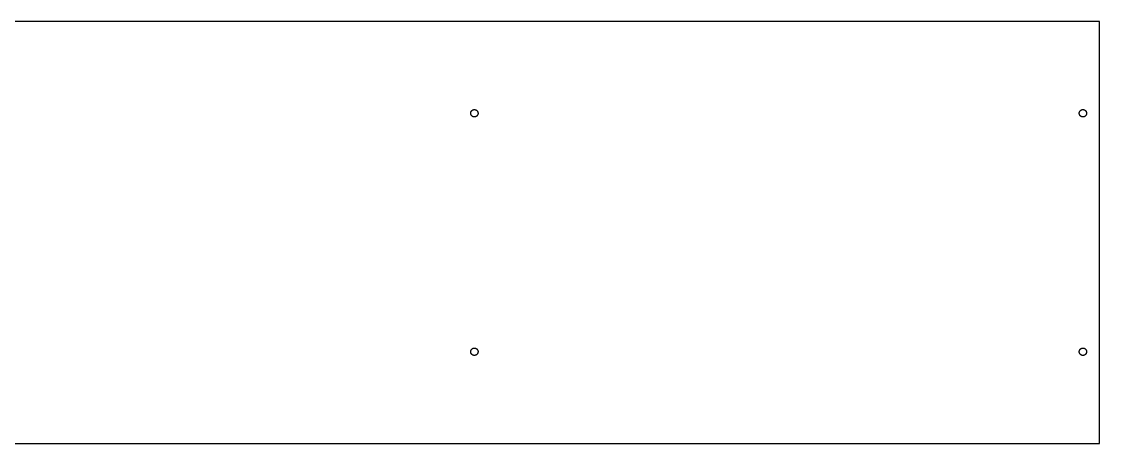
# Model space of a CAD drawing. Header units: metres. Extents: x 0 to 2300, y 0 to 230.
# Drawn here: x 1713 to 2300, y 0 to 230 of the extents above; entities that cross this region are included whole.
import ezdxf

# ---------------------------------------------------------------- set-up
doc = ezdxf.new("R2010")
doc.units = ezdxf.units.M

msp = doc.modelspace()

# ---------------------------------------------------------------- linework, layer by layer
for p, q in [((2300, 230), (0, 230)), ((2300, 0), (2300, 230)), ((1959.05, 181.902), (1959.17, 181.937)), ((1959.17, 181.937), (1959.29, 181.965)), ((1959.29, 181.965), (1959.42, 181.984)), ((1959.42, 181.984), (1959.54, 181.996)), ((1959.54, 181.996), (1959.67, 182)), ((1959.67, 182), (1959.79, 181.996)), ((1959.79, 181.996), (1959.92, 181.984)), ((1959.92, 181.984), (1960.04, 181.965)), ((1960.04, 181.965), (1960.16, 181.937)), ((1960.16, 181.937), (1960.28, 181.902)), ((2290.38, 181.902), (2290.5, 181.937)), ((2290.5, 181.937), (2290.63, 181.965)), ((2290.63, 181.965), (2290.75, 181.984)), ((2290.75, 181.984), (2290.87, 181.996)), ((2290.87, 181.996), (2291, 182)), ((2291, 182), (2291.13, 181.996)), ((2291.13, 181.996), (2291.25, 181.984)), ((2291.25, 181.984), (2291.37, 181.965)), ((2291.37, 181.965), (2291.5, 181.937)), ((2291.5, 181.937), (2291.62, 181.902)), ((1957.67, 180.126), (1957.68, 180.251)), ((1957.67, 180), (1957.67, 180.126)), ((1957.67, 179.874), (1957.67, 180)), ((1957.68, 179.749), (1957.67, 179.874)), ((1957.68, 180.251), (1957.7, 180.375)), ((1957.7, 179.625), (1957.68, 179.749)), ((1957.7, 180.375), (1957.73, 180.497)), ((1957.73, 179.503), (1957.7, 179.625)), ((1957.73, 180.497), (1957.76, 180.618)), ((1957.76, 179.382), (1957.73, 179.503)), ((1957.76, 180.618), (1957.81, 180.736)), ((1957.81, 179.264), (1957.76, 179.382)), ((1957.81, 180.736), (1957.86, 180.852)), ((1957.86, 179.148), (1957.81, 179.264)), ((1957.86, 180.852), (1957.91, 180.964)), ((1957.91, 179.036), (1957.86, 179.148)), ((1957.91, 180.964), (1957.98, 181.072)), ((1957.98, 178.928), (1957.91, 179.036)), ((1957.98, 181.072), (1958.05, 181.176)), ((1958.05, 178.824), (1957.98, 178.928)), ((1958.05, 181.176), (1958.13, 181.275)), ((1958.13, 178.725), (1958.05, 178.824)), ((1958.13, 181.275), (1958.21, 181.369)), ((1958.21, 178.631), (1958.13, 178.725)), ((1958.21, 181.369), (1958.3, 181.458)), ((1958.3, 178.542), (1958.21, 178.631)), ((1958.3, 181.458), (1958.39, 181.541)), ((1958.39, 178.459), (1958.3, 178.542)), ((1958.39, 181.541), (1958.49, 181.618)), ((1958.49, 178.382), (1958.39, 178.459)), ((1958.49, 181.618), (1958.6, 181.689)), ((1958.6, 178.311), (1958.49, 178.382)), ((1958.6, 181.689), (1958.7, 181.753)), ((1958.7, 178.247), (1958.6, 178.311)), ((1958.7, 181.753), (1958.82, 181.81)), ((1958.82, 178.19), (1958.7, 178.247)), ((1958.82, 181.81), (1958.93, 181.86)), ((1958.93, 178.14), (1958.82, 178.19)), ((1958.93, 181.86), (1959.05, 181.902)), ((1959.05, 178.098), (1958.93, 178.14)), ((1959.17, 178.063), (1959.05, 178.098)), ((1959.29, 178.035), (1959.17, 178.063)), ((1959.42, 178.016), (1959.29, 178.035)), ((1959.54, 178.004), (1959.42, 178.016)), ((1959.67, 178), (1959.54, 178.004)), ((1959.79, 178.004), (1959.67, 178)), ((1959.92, 178.016), (1959.79, 178.004)), ((1960.04, 178.035), (1959.92, 178.016)), ((1960.16, 178.063), (1960.04, 178.035)), ((1960.28, 178.098), (1960.16, 178.063)), ((1960.28, 181.902), (1960.4, 181.86)), ((1960.4, 178.14), (1960.28, 178.098)), ((1960.4, 181.86), (1960.52, 181.81)), ((1960.52, 178.19), (1960.4, 178.14)), ((1960.52, 181.81), (1960.63, 181.753)), ((1960.63, 178.247), (1960.52, 178.19)), ((1960.63, 181.753), (1960.74, 181.689)), ((1960.74, 178.311), (1960.63, 178.247)), ((1960.74, 181.689), (1960.84, 181.618)), ((1960.84, 178.382), (1960.74, 178.311)), ((1960.84, 181.618), (1960.94, 181.541)), ((1960.94, 178.459), (1960.84, 178.382)), ((1960.94, 181.541), (1961.04, 181.458)), ((1961.04, 178.542), (1960.94, 178.459)), ((1961.04, 181.458), (1961.12, 181.369)), ((1961.12, 178.631), (1961.04, 178.542)), ((1961.12, 181.369), (1961.21, 181.275)), ((1961.21, 178.725), (1961.12, 178.631)), ((1961.21, 181.275), (1961.28, 181.176)), ((1961.28, 178.824), (1961.21, 178.725)), ((1961.28, 181.176), (1961.36, 181.072)), ((1961.36, 178.928), (1961.28, 178.824)), ((1961.36, 181.072), (1961.42, 180.964)), ((1961.42, 179.036), (1961.36, 178.928)), ((1961.42, 180.964), (1961.48, 180.852)), ((1961.48, 179.148), (1961.42, 179.036)), ((1961.48, 180.852), (1961.53, 180.736)), ((1961.53, 179.264), (1961.48, 179.148)), ((1961.53, 180.736), (1961.57, 180.618)), ((1961.57, 179.382), (1961.53, 179.264)), ((1961.57, 180.618), (1961.6, 180.497)), ((1961.6, 179.503), (1961.57, 179.382)), ((1961.6, 180.497), (1961.63, 180.375)), ((1961.63, 179.625), (1961.6, 179.503)), ((1961.63, 180.375), (1961.65, 180.251)), ((1961.65, 179.749), (1961.63, 179.625)), ((1961.65, 180.251), (1961.66, 180.126)), ((1961.66, 179.874), (1961.65, 179.749)), ((1961.66, 180.126), (1961.67, 180)), ((1961.67, 180), (1961.66, 179.874)), ((2289, 180.126), (2289.02, 180.251)), ((2289, 180), (2289, 180.126)), ((2289, 179.874), (2289, 180)), ((2289.02, 179.749), (2289, 179.874)), ((2289.02, 180.251), (2289.04, 180.375)), ((2289.04, 179.625), (2289.02, 179.749)), ((2289.04, 180.375), (2289.06, 180.497)), ((2289.06, 179.503), (2289.04, 179.625)), ((2289.06, 180.497), (2289.1, 180.618)), ((2289.1, 179.382), (2289.06, 179.503)), ((2289.1, 180.618), (2289.14, 180.736)), ((2289.14, 179.264), (2289.1, 179.382)), ((2289.14, 180.736), (2289.19, 180.852)), ((2289.19, 179.148), (2289.14, 179.264)), ((2289.19, 180.852), (2289.25, 180.964)), ((2289.25, 179.036), (2289.19, 179.148)), ((2289.25, 180.964), (2289.31, 181.072)), ((2289.31, 178.928), (2289.25, 179.036)), ((2289.31, 181.072), (2289.38, 181.176)), ((2289.38, 178.824), (2289.31, 178.928)), ((2289.38, 181.176), (2289.46, 181.275)), ((2289.46, 178.725), (2289.38, 178.824)), ((2289.46, 181.275), (2289.54, 181.369)), ((2289.54, 178.631), (2289.46, 178.725)), ((2289.54, 181.369), (2289.63, 181.458)), ((2289.63, 178.542), (2289.54, 178.631)), ((2289.63, 181.458), (2289.73, 181.541)), ((2289.73, 178.459), (2289.63, 178.542)), ((2289.73, 181.541), (2289.82, 181.618)), ((2289.82, 178.382), (2289.73, 178.459)), ((2289.82, 181.618), (2289.93, 181.689)), ((2289.93, 178.311), (2289.82, 178.382)), ((2289.93, 181.689), (2290.04, 181.753)), ((2290.04, 178.247), (2289.93, 178.311)), ((2290.04, 181.753), (2290.15, 181.81)), ((2290.15, 178.19), (2290.04, 178.247)), ((2290.15, 181.81), (2290.26, 181.86)), ((2290.26, 178.14), (2290.15, 178.19)), ((2290.26, 181.86), (2290.38, 181.902)), ((2290.38, 178.098), (2290.26, 178.14)), ((2290.5, 178.063), (2290.38, 178.098)), ((2290.63, 178.035), (2290.5, 178.063)), ((2290.75, 178.016), (2290.63, 178.035)), ((2290.87, 178.004), (2290.75, 178.016)), ((2291, 178), (2290.87, 178.004)), ((2291.13, 178.004), (2291, 178)), ((2291.25, 178.016), (2291.13, 178.004)), ((2291.37, 178.035), (2291.25, 178.016)), ((2291.5, 178.063), (2291.37, 178.035)), ((2291.62, 178.098), (2291.5, 178.063)), ((2291.62, 181.902), (2291.74, 181.86)), ((2291.74, 178.14), (2291.62, 178.098)), ((2291.74, 181.86), (2291.85, 181.81)), ((2291.85, 178.19), (2291.74, 178.14)), ((2291.85, 181.81), (2291.96, 181.753)), ((2291.96, 178.247), (2291.85, 178.19)), ((2291.96, 181.753), (2292.07, 181.689)), ((2292.07, 178.311), (2291.96, 178.247)), ((2292.07, 181.689), (2292.18, 181.618)), ((2292.18, 178.382), (2292.07, 178.311)), ((2292.18, 181.618), (2292.27, 181.541)), ((2292.27, 178.459), (2292.18, 178.382)), ((2292.27, 181.541), (2292.37, 181.458)), ((2292.37, 178.542), (2292.27, 178.459)), ((2292.37, 181.458), (2292.46, 181.369)), ((2292.46, 178.631), (2292.37, 178.542)), ((2292.46, 181.369), (2292.54, 181.275)), ((2292.54, 178.725), (2292.46, 178.631)), ((2292.54, 181.275), (2292.62, 181.176)), ((2292.62, 178.824), (2292.54, 178.725)), ((2292.62, 181.176), (2292.69, 181.072)), ((2292.69, 178.928), (2292.62, 178.824)), ((2292.69, 181.072), (2292.75, 180.964)), ((2292.75, 179.036), (2292.69, 178.928)), ((2292.75, 180.964), (2292.81, 180.852)), ((2292.81, 179.148), (2292.75, 179.036)), ((2292.81, 180.852), (2292.86, 180.736)), ((2292.86, 179.264), (2292.81, 179.148)), ((2292.86, 180.736), (2292.9, 180.618)), ((2292.9, 179.382), (2292.86, 179.264)), ((2292.9, 180.618), (2292.94, 180.497)), ((2292.94, 179.503), (2292.9, 179.382)), ((2292.94, 180.497), (2292.96, 180.375)), ((2292.96, 179.625), (2292.94, 179.503)), ((2292.96, 180.375), (2292.98, 180.251)), ((2292.98, 179.749), (2292.96, 179.625)), ((2292.98, 180.251), (2293, 180.126)), ((2293, 179.874), (2292.98, 179.749)), ((2293, 180.126), (2293, 180)), ((2293, 180), (2293, 179.874)), ((1957.67, 50.1256), (1957.68, 50.2507)), ((1957.67, 50), (1957.67, 50.1256)), ((1957.67, 49.8744), (1957.67, 50)), ((1957.68, 49.7493), (1957.67, 49.8744)), ((1957.68, 50.2507), (1957.7, 50.3748)), ((1957.7, 49.6252), (1957.68, 49.7493)), ((1957.7, 50.3748), (1957.73, 50.4974)), ((1957.73, 49.5026), (1957.7, 49.6252)), ((1957.73, 50.4974), (1957.76, 50.618)), ((1957.76, 49.382), (1957.73, 49.5026)), ((1957.76, 50.618), (1957.81, 50.7362)), ((1957.81, 49.2638), (1957.76, 49.382)), ((1957.81, 50.7362), (1957.86, 50.8516)), ((1957.86, 49.1484), (1957.81, 49.2638)), ((1957.86, 50.8516), (1957.91, 50.9635)), ((1957.91, 49.0365), (1957.86, 49.1484)), ((1957.91, 50.9635), (1957.98, 51.0717)), ((1957.98, 48.9283), (1957.91, 49.0365)), ((1957.98, 51.0717), (1958.05, 51.1756)), ((1958.05, 48.8244), (1957.98, 48.9283)), ((1958.05, 51.1756), (1958.13, 51.2748)), ((1958.13, 48.7252), (1958.05, 48.8244)), ((1958.13, 51.2748), (1958.21, 51.3691)), ((1958.21, 48.6309), (1958.13, 48.7252)), ((1958.21, 51.3691), (1958.3, 51.4579)), ((1958.3, 48.5421), (1958.21, 48.6309)), ((1958.3, 51.4579), (1958.39, 51.541)), ((1958.39, 48.459), (1958.3, 48.5421)), ((1958.39, 51.541), (1958.49, 51.618)), ((1958.49, 48.382), (1958.39, 48.459)), ((1958.49, 51.618), (1958.6, 51.6887)), ((1958.6, 48.3113), (1958.49, 48.382)), ((1958.6, 51.6887), (1958.7, 51.7526)), ((1958.7, 48.2474), (1958.6, 48.3113)), ((1958.7, 51.7526), (1958.82, 51.8097)), ((1958.82, 48.1903), (1958.7, 48.2474)), ((1958.82, 51.8097), (1958.93, 51.8596)), ((1958.93, 48.1404), (1958.82, 48.1903)), ((1958.93, 51.8596), (1959.05, 51.9021)), ((1959.05, 48.0979), (1958.93, 48.1404)), ((1959.05, 51.9021), (1959.17, 51.9372)), ((1959.17, 48.0628), (1959.05, 48.0979)), ((1959.17, 51.9372), (1959.29, 51.9646)), ((1959.29, 48.0354), (1959.17, 48.0628)), ((1959.29, 51.9646), (1959.42, 51.9842)), ((1959.42, 48.0158), (1959.29, 48.0354)), ((1959.42, 51.9842), (1959.54, 51.9961)), ((1959.54, 48.0039), (1959.42, 48.0158)), ((1959.54, 51.9961), (1959.67, 52)), ((1959.67, 48), (1959.54, 48.0039)), ((1959.67, 52), (1959.79, 51.9961)), ((1959.79, 48.0039), (1959.67, 48)), ((1959.79, 51.9961), (1959.92, 51.9842)), ((1959.92, 48.0158), (1959.79, 48.0039)), ((1959.92, 51.9842), (1960.04, 51.9646)), ((1960.04, 48.0354), (1959.92, 48.0158)), ((1960.04, 51.9646), (1960.16, 51.9372)), ((1960.16, 48.0628), (1960.04, 48.0354)), ((1960.16, 51.9372), (1960.28, 51.9021)), ((1960.28, 48.0979), (1960.16, 48.0628)), ((1960.28, 51.9021), (1960.4, 51.8596)), ((1960.4, 48.1404), (1960.28, 48.0979)), ((1960.4, 51.8596), (1960.52, 51.8097)), ((1960.52, 48.1903), (1960.4, 48.1404)), ((1960.52, 51.8097), (1960.63, 51.7526)), ((1960.63, 48.2474), (1960.52, 48.1903)), ((1960.63, 51.7526), (1960.74, 51.6887)), ((1960.74, 48.3113), (1960.63, 48.2474)), ((1960.74, 51.6887), (1960.84, 51.618)), ((1960.84, 48.382), (1960.74, 48.3113)), ((1960.84, 51.618), (1960.94, 51.541)), ((1960.94, 48.459), (1960.84, 48.382)), ((1960.94, 51.541), (1961.04, 51.4579)), ((1961.04, 48.5421), (1960.94, 48.459)), ((1961.04, 51.4579), (1961.12, 51.3691)), ((1961.12, 48.6309), (1961.04, 48.5421)), ((1961.12, 51.3691), (1961.21, 51.2748)), ((1961.21, 48.7252), (1961.12, 48.6309)), ((1961.21, 51.2748), (1961.28, 51.1756)), ((1961.28, 48.8244), (1961.21, 48.7252)), ((1961.28, 51.1756), (1961.36, 51.0717)), ((1961.36, 48.9283), (1961.28, 48.8244)), ((1961.36, 51.0717), (1961.42, 50.9635)), ((1961.42, 49.0365), (1961.36, 48.9283)), ((1961.42, 50.9635), (1961.48, 50.8516)), ((1961.48, 49.1484), (1961.42, 49.0365)), ((1961.48, 50.8516), (1961.53, 50.7362)), ((1961.53, 49.2638), (1961.48, 49.1484)), ((1961.53, 50.7362), (1961.57, 50.618)), ((1961.57, 49.382), (1961.53, 49.2638)), ((1961.57, 50.618), (1961.6, 50.4974)), ((1961.6, 49.5026), (1961.57, 49.382)), ((1961.6, 50.4974), (1961.63, 50.3748)), ((1961.63, 49.6252), (1961.6, 49.5026)), ((1961.63, 50.3748), (1961.65, 50.2507)), ((1961.65, 49.7493), (1961.63, 49.6252)), ((1961.65, 50.2507), (1961.66, 50.1256)), ((1961.66, 49.8744), (1961.65, 49.7493)), ((1961.66, 50.1256), (1961.67, 50)), ((1961.67, 50), (1961.66, 49.8744)), ((2289, 50.1256), (2289.02, 50.2507)), ((2289, 50), (2289, 50.1256)), ((2289, 49.8744), (2289, 50)), ((2289.02, 49.7493), (2289, 49.8744)), ((2289.02, 50.2507), (2289.04, 50.3748)), ((2289.04, 49.6252), (2289.02, 49.7493)), ((2289.04, 50.3748), (2289.06, 50.4974)), ((2289.06, 49.5026), (2289.04, 49.6252)), ((2289.06, 50.4974), (2289.1, 50.618)), ((2289.1, 49.382), (2289.06, 49.5026)), ((2289.1, 50.618), (2289.14, 50.7362)), ((2289.14, 49.2638), (2289.1, 49.382)), ((2289.14, 50.7362), (2289.19, 50.8516)), ((2289.19, 49.1484), (2289.14, 49.2638)), ((2289.19, 50.8516), (2289.25, 50.9635)), ((2289.25, 49.0365), (2289.19, 49.1484)), ((2289.25, 50.9635), (2289.31, 51.0717)), ((2289.31, 48.9283), (2289.25, 49.0365)), ((2289.31, 51.0717), (2289.38, 51.1756)), ((2289.38, 48.8244), (2289.31, 48.9283)), ((2289.38, 51.1756), (2289.46, 51.2748)), ((2289.46, 48.7252), (2289.38, 48.8244)), ((2289.46, 51.2748), (2289.54, 51.3691)), ((2289.54, 48.6309), (2289.46, 48.7252)), ((2289.54, 51.3691), (2289.63, 51.4579)), ((2289.63, 48.5421), (2289.54, 48.6309)), ((2289.63, 51.4579), (2289.73, 51.541)), ((2289.73, 48.459), (2289.63, 48.5421)), ((2289.73, 51.541), (2289.82, 51.618)), ((2289.82, 48.382), (2289.73, 48.459)), ((2289.82, 51.618), (2289.93, 51.6887)), ((2289.93, 48.3113), (2289.82, 48.382)), ((2289.93, 51.6887), (2290.04, 51.7526)), ((2290.04, 48.2474), (2289.93, 48.3113)), ((2290.04, 51.7526), (2290.15, 51.8097)), ((2290.15, 48.1903), (2290.04, 48.2474)), ((2290.15, 51.8097), (2290.26, 51.8596)), ((2290.26, 48.1404), (2290.15, 48.1903)), ((2290.26, 51.8596), (2290.38, 51.9021)), ((2290.38, 48.0979), (2290.26, 48.1404)), ((2290.38, 51.9021), (2290.5, 51.9372)), ((2290.5, 48.0628), (2290.38, 48.0979)), ((2290.5, 51.9372), (2290.63, 51.9646)), ((2290.63, 48.0354), (2290.5, 48.0628)), ((2290.63, 51.9646), (2290.75, 51.9842)), ((2290.75, 48.0158), (2290.63, 48.0354)), ((2290.75, 51.9842), (2290.87, 51.9961)), ((2290.87, 48.0039), (2290.75, 48.0158)), ((2290.87, 51.9961), (2291, 52)), ((2291, 48), (2290.87, 48.0039)), ((2291, 52), (2291.13, 51.9961)), ((2291.13, 48.0039), (2291, 48)), ((2291.13, 51.9961), (2291.25, 51.9842)), ((2291.25, 48.0158), (2291.13, 48.0039)), ((2291.25, 51.9842), (2291.37, 51.9646)), ((2291.37, 48.0354), (2291.25, 48.0158)), ((2291.37, 51.9646), (2291.5, 51.9372)), ((2291.5, 48.0628), (2291.37, 48.0354)), ((2291.5, 51.9372), (2291.62, 51.9021)), ((2291.62, 48.0979), (2291.5, 48.0628)), ((2291.62, 51.9021), (2291.74, 51.8596)), ((2291.74, 48.1404), (2291.62, 48.0979)), ((2291.74, 51.8596), (2291.85, 51.8097)), ((2291.85, 48.1903), (2291.74, 48.1404)), ((2291.85, 51.8097), (2291.96, 51.7526)), ((2291.96, 48.2474), (2291.85, 48.1903)), ((2291.96, 51.7526), (2292.07, 51.6887)), ((2292.07, 48.3113), (2291.96, 48.2474)), ((2292.07, 51.6887), (2292.18, 51.618)), ((2292.18, 48.382), (2292.07, 48.3113)), ((2292.18, 51.618), (2292.27, 51.541)), ((2292.27, 48.459), (2292.18, 48.382)), ((2292.27, 51.541), (2292.37, 51.4579)), ((2292.37, 48.5421), (2292.27, 48.459)), ((2292.37, 51.4579), (2292.46, 51.3691)), ((2292.46, 48.6309), (2292.37, 48.5421)), ((2292.46, 51.3691), (2292.54, 51.2748)), ((2292.54, 48.7252), (2292.46, 48.6309)), ((2292.54, 51.2748), (2292.62, 51.1756)), ((2292.62, 48.8244), (2292.54, 48.7252)), ((2292.62, 51.1756), (2292.69, 51.0717)), ((2292.69, 48.9283), (2292.62, 48.8244)), ((2292.69, 51.0717), (2292.75, 50.9635)), ((2292.75, 49.0365), (2292.69, 48.9283)), ((2292.75, 50.9635), (2292.81, 50.8516)), ((2292.81, 49.1484), (2292.75, 49.0365)), ((2292.81, 50.8516), (2292.86, 50.7362)), ((2292.86, 49.2638), (2292.81, 49.1484)), ((2292.86, 50.7362), (2292.9, 50.618)), ((2292.9, 49.382), (2292.86, 49.2638)), ((2292.9, 50.618), (2292.94, 50.4974)), ((2292.94, 49.5026), (2292.9, 49.382)), ((2292.94, 50.4974), (2292.96, 50.3748)), ((2292.96, 49.6252), (2292.94, 49.5026)), ((2292.96, 50.3748), (2292.98, 50.2507)), ((2292.98, 49.7493), (2292.96, 49.6252)), ((2292.98, 50.2507), (2293, 50.1256)), ((2293, 49.8744), (2292.98, 49.7493)), ((2293, 50.1256), (2293, 50)), ((2293, 50), (2293, 49.8744)), ((0, 0), (2300, 0))]:
    msp.add_line(p, q)

doc.saveas('drawing.dxf')
